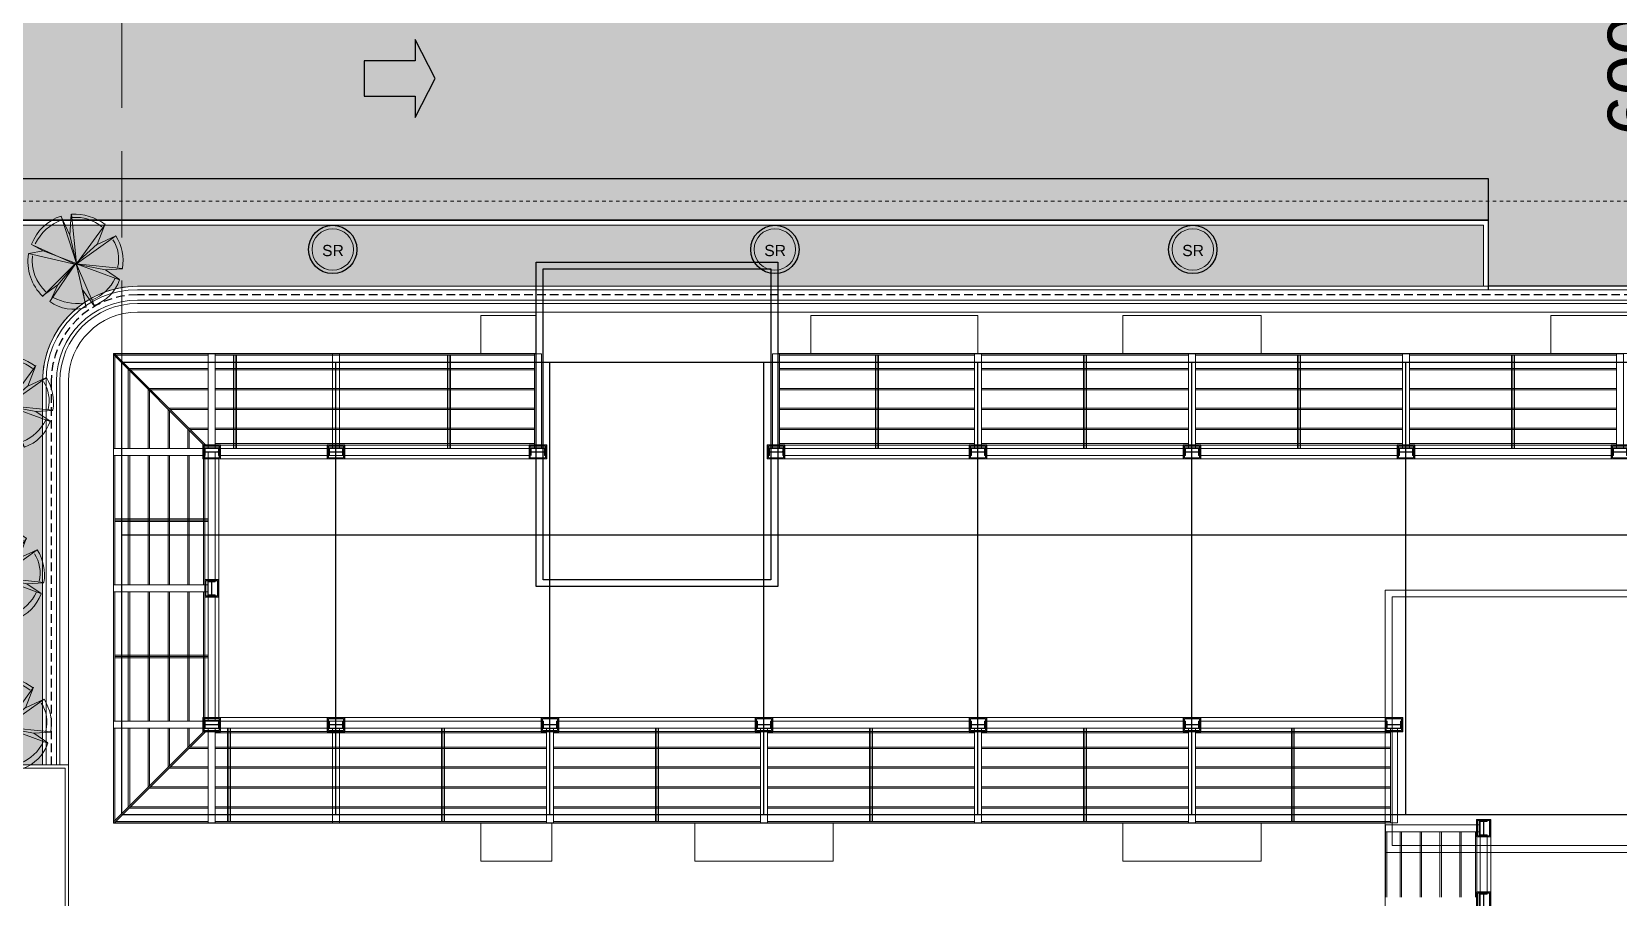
# Model space of a CAD drawing. Header units: inches. Extents: x 139 to 559, y -1 to 295.
# Drawn here: x 290.37 to 336.34, y 174.17 to 199.24 of the extents above; entities that cross this region are included whole.
import ezdxf
from ezdxf.enums import TextEntityAlignment as Align

# ---------------------------------------------------------------- set-up
doc = ezdxf.new("R2010")
doc.units = ezdxf.units.IN
doc.header["$MEASUREMENT"] = 0
for name, pattern in [('$0$HIDDEN', [0.375, 0.25, -0.125]), ('DASHDOT2', [0.5, 0.25, -0.125, 0, -0.125]), ('HelipadXX$0$Core-03$0$HIDDEN', [0.375, 0.25, -0.125])]:
    doc.linetypes.add(name, pattern=pattern)
doc.layers.get('defpoints').update_dxf_attribs({"color": 1})
doc.layers.add('A-ROAD', color=4, linetype='Continuous')
doc.layers.add('LANTAI', color=57, linetype='Continuous')
for name, color, linetype, lineweight in [('ars', 11, 'Continuous', 0), ('ARSIR', 31, 'Continuous', 5), ('ARSIR BETON', 8, 'Continuous', 5), ('ARSIR KOLOM', 8, 'Continuous', 13), ('ATAP', 3, 'Continuous', 20), ('besi siku', 70, 'Continuous', 9), ('DINDING2', 146, 'Continuous', 5), ('GSB', 1, 'Continuous', 15), ('lan', 7, 'Continuous', 15), ('POHON', 98, 'Continuous', 5), ('RUMPUT', 93, 'Continuous', 0), ('SANITAIR', 15, 'Continuous', 9), ('u', 6, 'Continuous', 20), ('WF', 6, 'Continuous', 9)]:
    doc.layers.add(name, color=color, linetype=linetype, lineweight=lineweight)
doc.layers.add('as', color=1, linetype='Continuous', plot=False)
doc.styles.get("Standard").update_dxf_attribs({"font": 'arial.ttf'})
doc.dimstyles.new('sk-100 (SITE)', dxfattribs={"dimtxt": 1.5, "dimasz": 0.2, "dimexe": 0.2, "dimexo": 0, "dimgap": 0.1, "dimtad": 1, "dimdec": 0, "dimlfac": 100, "dimzin": 0, "dimdsep": 46, "dimtxsty": 'Standard', "dimblk": 'OBLIQUE', "dimcen": 0.09, "dimadec": 0, "dimazin": 0, "dimtfac": 1, "dimtdec": 0, "dimtofl": 0, "dimtmove": 0, "dimatfit": 3, "dimldrblk": 'OBLIQUE', "dimfxl": 1, "dimtolj": 1, "dimtzin": 0, "dimarcsym": 0})
pattern_1 = [(45, (37.0798, 226.14725), (6e-17, 0.5747364), [1.2192, -0.4064]), (135, (37.36716, 226.4346), (6e-17, 0.5747364), [1.2192, -0.4064])]
pattern_2 = [(86.66969, (37.0798, 226.14725), (-0.5066041, 0.569206), [0.142875, -0.934755]), (41.66969, (37.0798, 226.14725), (-0.5066045, 0.5692064), [0.142875, -0.619125]), (131.66969, (37.0798, 226.14725), (-0.5692064, -0.5066045), [0.142875, -0.619125])]

# ---------------------------------------------------------------- blocks, each defined once
blk = doc.blocks.new('_Oblique')
at = {"color": 0, "linetype": 'ByBlock', "lineweight": -2}
blk.add_line((-0.5, -0.5), (0.5, 0.5), dxfattribs=at)
blk = doc.blocks.new('*D188')
at = {"layer": 'defpoints', "color": 0}
for p in [(338.823, 200.987), (337.657, 194.987), (338.823, 194.987)]:
    blk.add_point(p, dxfattribs=at)
at = {"layer": 'u', "color": 0, "lineweight": -2}
for p, q in [((338.823, 200.987), (337.457, 200.987)), ((337.657, 200.987), (337.657, 194.987)), ((338.823, 194.987), (337.457, 194.987))]:
    blk.add_line(p, q, dxfattribs=at)
at = {"layer": 'u', "color": 0, "lineweight": -2, "xscale": 0.2, "yscale": 0.2, "zscale": 0.2}
for p, rotation in [((337.657, 200.987), 89.99999999988276), ((337.657, 194.987), 269.9999999998827)]:
    blk.add_blockref('_Oblique', p, dxfattribs=dict(at, rotation=rotation))
at = {"layer": 'u', "color": 0, "insert": (336.791, 197.987), "char_height": 1.5, "attachment_point": 5, "rotation": 90}
blk.add_mtext('\\A1;600', dxfattribs=at)
blk = doc.blocks.new('NOT. SR')
for radius in [0.7, 0.6]:
    blk.add_circle((0, 0), radius)
blk.add_text('SR', height=0.3251).set_placement((0.008, -0.193), align=Align.CENTER)
blk = doc.blocks.new('D00088C')
for p, q in [((-0.234, 0.421), (-0.115, 0.261)), ((-0.23, 0.421), (-0.001, -0.009)), ((-0.001, -0.009), (-0.144, 0.451)), ((-0.115, 0.261), (-0.14, 0.451)), ((0.231, 0.397), (0.006, 0.003)), ((0.006, 0.003), (0.303, 0.355)), ((0.227, 0.397), (0.147, 0.24)), ((0.147, 0.24), (0.303, 0.357)), ((-0.115, 0.261), (-0.001, -0.005)), ((0.002, 0.007), (-0.5, 0.042)), ((-0.496, -0.057), (0.002, 0.007)), ((-0.362, -0.03), (-0.495, 0.042)), ((0.478, 0.026), (0.002, -0.001)), ((0.308, -0.028), (0.002, 0.003)), ((0.478, 0.025), (0.309, -0.029)), ((-0.496, -0.054), (-0.362, -0.03)), ((-0.363, -0.028), (0.003, -0.005)), ((0.003, -0.005), (-0.288, -0.425)), ((-0.192, -0.474), (0.003, -0.005)), ((-0.145, -0.264), (0.003, -0.005)), ((0.15, -0.255), (-0.001, -0.005)), ((0.31, -0.394), (0.006, -0.001)), ((0.006, -0.001), (0.169, -0.473)), ((0.309, -0.029), (0.474, -0.089)), ((-0.146, -0.263), (-0.289, -0.421)), ((-0.196, -0.474), (-0.146, -0.263))]:
    blk.add_line(p, q)
at = {"flags": 128}
blk.add_lwpolyline([(0.145, 0.244), (0.002, -0.001), (0.473, -0.093, -0.179693), (0.31, -0.394), (0.152, -0.255), (0.169, -0.481)], format="xyb", dxfattribs=at)
for centre, radius, start, end in [((0.005, -0.03), 0.509, 117.4863, 171.4484), ((-0.022, -0.027), 0.437, 115.9305, 169.2592), ((-0.009, 0.063), 0.411, 54.3842, 109.1674), ((-0.018, -0.134), 0.544, 67.363, 101.0798), ((0.052, 0.011), 0.427, 2.1127, 53.8887), ((-0.018, -0.045), 0.454, 8.9188, 50.8384), ((-0.014, -0.028), 0.483, 183.5353, 235.3544), ((0.01, -0.005), 0.475, 188.1449, 233.911), ((0.064, -0.072), 0.358, 309.7909, 357.1215), ((-0.013, 0.019), 0.525, 250.058, 290.2953), ((-0.019, -0.038), 0.436, 249.3685, 292.0705)]:
    blk.add_arc(centre, radius, start, end)
blk = doc.blocks.new('WF')
at = {"layer": 'ars'}
for p, q in [((-0.254, 0.204), (-0.254, -0.204)), ((0.254, 0.204), (-0.254, 0.204)), ((-0.25, 0.2), (-0.25, -0.2)), ((0.25, 0.2), (-0.25, 0.2)), ((-0.247, 0.1715), (-0.247, -0.1715)), ((0.2215, 0.197), (-0.2215, 0.197)), ((-0.22, -0.17), (-0.22, 0.17)), ((0.22, 0.17), (-0.22, 0.17)), ((0.22, -0.17), (0.22, 0.17)), ((0.247, 0.1715), (0.247, -0.1715)), ((0.25, 0.2), (0.25, -0.2)), ((0.254, 0.204), (0.254, -0.204)), ((0.254, -0.204), (-0.254, -0.204)), ((0.25, -0.2), (-0.25, -0.2)), ((0.2215, -0.197), (-0.2215, -0.197)), ((0.22, -0.17), (-0.22, -0.17))]:
    blk.add_line(p, q, dxfattribs=at)
for points in [[(-0.22, 0.1985), (-0.22, 0.2), (-0.25, 0.2), (-0.25, 0.17), (-0.2485, 0.17, 0.4142136), (-0.247, 0.1715), (-0.247, 0.194, -0.4142136), (-0.244, 0.197), (-0.2215, 0.197, 0.4142136)], [(0.22, 0.1985), (0.22, 0.2), (0.25, 0.2), (0.25, 0.17), (0.2485, 0.17, -0.4142136), (0.247, 0.1715), (0.247, 0.194, 0.4142136), (0.244, 0.197), (0.2215, 0.197, -0.4142136)], [(-0.22, -0.1985), (-0.22, -0.2), (-0.25, -0.2), (-0.25, -0.17), (-0.2485, -0.17, -0.4142136), (-0.247, -0.1715), (-0.247, -0.194, 0.4142136), (-0.244, -0.197), (-0.2215, -0.197, -0.4142136)], [(0.22, -0.1985), (0.22, -0.2), (0.25, -0.2), (0.25, -0.17), (0.2485, -0.17, 0.4142136), (0.247, -0.1715), (0.247, -0.194, -0.4142136), (0.244, -0.197), (0.2215, -0.197, 0.4142136)]]:
    blk.add_lwpolyline(points, format="xyb", close=True, dxfattribs=at)
at = {"layer": 'WF'}
blk.add_lwpolyline([(0.192, 0.096, -0.4142136), (0.196, 0.1), (0.2, 0.1), (0.2, -0.1), (0.196, -0.1, -0.4142136), (0.192, -0.096), (0.192, -0.0195, 0.4142136), (0.179, -0.0065), (-0.179, -0.0065, 0.4142136), (-0.192, -0.0195), (-0.192, -0.096, -0.4142136), (-0.196, -0.1), (-0.2, -0.1), (-0.2, 0.1), (-0.196, 0.1, -0.4142136), (-0.192, 0.096), (-0.192, 0.0195, 0.4142136), (-0.179, 0.0065), (0.179, 0.0065, 0.4142136), (0.192, 0.0195)], format="xyb", close=True, dxfattribs=at)
blk = doc.blocks.new('ATAP-B')
for points in [[(-20.644, 34.144), (-27.644, 34.144), (-27.644, 43.544), (-20.644, 43.544)], [(-20.844, 34.344), (-27.444, 34.344), (-27.444, 43.344), (-20.844, 43.344)]]:
    blk.add_lwpolyline(points, close=True)
at = {"layer": 'ars'}
for p, q in [((-27.644, 40.894), (-39.894, 40.894)), ((-39.894, 40.894), (-39.894, 27.294)), ((28.156, 40.894), (-20.644, 40.894)), ((-36.84, 30.348), (-36.84, 37.84)), ((-36.84, 37.84), (-27.848, 37.84)), ((-15.048, 37.84), (-20.44, 37.84)), ((-14.64, 37.84), (-8.848, 37.84)), ((-8.44, 37.84), (-2.648, 37.84)), ((-2.24, 37.84), (3.552, 37.84)), ((-36.84, 30.348), (-27.44, 30.348)), ((-27.04, 30.348), (-21.248, 30.348)), ((-20.84, 30.348), (-15.048, 30.348)), ((-14.64, 30.348), (-8.848, 30.348)), ((-3.044, 30.348), (-8.44, 30.348)), ((-39.894, 27.294), (-3.044, 27.294)), ((0.01, 26.89), (0.01, 25.298)), ((-3.044, 26.444), (-3.044, -1.156))]:
    blk.add_line(p, q, dxfattribs=at)
at = {"layer": 'as'}
for p, q in [((-39.644, 40.644), (47.206, 40.644)), ((-39.644, 27.544), (-39.644, 40.644)), ((-33.444, 27.544), (-33.444, 40.644)), ((-27.244, 27.544), (-27.244, 40.644)), ((-21.044, 27.544), (-21.044, 40.644)), ((-14.844, 27.544), (-14.844, 40.644)), ((-8.644, 27.544), (-8.644, 40.644)), ((-2.444, 27.544), (-2.444, 40.644)), ((-39.644, 35.644), (47.206, 35.644)), ((-39.644, 35.644), (47.206, 35.644)), ((-39.644, 27.544), (47.206, 27.544))]:
    blk.add_line(p, q, dxfattribs=at)
at = {"layer": 'ATAP'}
for p, q in [((-29.244, 40.894), (-29.244, 41.994)), ((-29.244, 41.994), (-27.644, 41.994)), ((-14.844, 41.994), (-19.684, 41.994)), ((-19.684, 40.894), (-19.684, 41.994)), ((-14.844, 40.894), (-14.844, 41.994))]:
    blk.add_line(p, q, dxfattribs=at)
for points in [[(-10.644, 40.894), (-10.644, 41.994), (-6.644, 41.994), (-6.644, 40.894)], [(1.756, 40.894), (1.756, 41.994), (5.756, 41.994), (5.756, 40.894)], [(-29.244, 27.294), (-29.244, 26.194), (-27.194, 26.194), (-27.194, 27.294)], [(-23.044, 27.294), (-23.044, 26.194), (-19.044, 26.194), (-19.044, 27.294)], [(-10.644, 27.294), (-10.644, 26.194), (-6.644, 26.194), (-6.644, 27.294)]]:
    blk.add_lwpolyline(points, dxfattribs=at)
at = {"layer": 'besi siku'}
for p, q in [((-39.89, 38.144), (-39.89, 40.89)), ((-39.89, 40.89), (-37.144, 40.89)), ((-39.89, 40.862), (-37.244, 38.216)), ((-39.862, 40.89), (-37.216, 38.244)), ((-39.85, 38.144), (-39.85, 40.822)), ((-39.822, 40.85), (-37.144, 40.85)), ((-39.432, 40.461), (-37.144, 40.461)), ((-36.944, 40.89), (-27.694, 40.89)), ((-36.944, 40.85), (-27.694, 40.85)), ((-36.944, 40.461), (-27.694, 40.461)), ((-36.409, 40.85), (-36.409, 38.144)), ((-36.369, 40.85), (-36.369, 38.144)), ((-36.329, 40.85), (-36.329, 38.144)), ((-30.209, 40.85), (-30.209, 38.144)), ((-30.169, 40.85), (-30.169, 38.144)), ((-30.129, 40.85), (-30.129, 38.144)), ((-14.944, 40.89), (-20.594, 40.89)), ((-14.944, 40.85), (-20.594, 40.85)), ((-14.944, 40.461), (-20.594, 40.461)), ((-17.809, 40.85), (-17.809, 38.144)), ((-17.769, 40.85), (-17.769, 38.144)), ((-17.729, 40.85), (-17.729, 38.144)), ((-8.744, 40.89), (-14.744, 40.89)), ((-8.744, 40.85), (-14.744, 40.85)), ((-8.744, 40.461), (-14.744, 40.461)), ((-11.784, 40.85), (-11.784, 38.144)), ((-11.744, 40.85), (-11.744, 38.144)), ((-11.704, 40.85), (-11.704, 38.144)), ((-2.544, 40.89), (-8.544, 40.89)), ((-2.544, 40.85), (-8.544, 40.85)), ((-2.544, 40.461), (-8.544, 40.461)), ((-5.584, 40.85), (-5.584, 38.144)), ((-5.544, 40.85), (-5.544, 38.144)), ((-5.504, 40.85), (-5.504, 38.144)), ((3.656, 40.89), (-2.344, 40.89)), ((3.656, 40.85), (-2.344, 40.85)), ((3.656, 40.461), (-2.344, 40.461)), ((0.616, 40.85), (0.616, 38.144)), ((0.656, 40.85), (0.656, 38.144)), ((0.696, 40.85), (0.696, 38.144)), ((-39.461, 38.144), (-39.461, 40.432)), ((-39.421, 38.144), (-39.421, 40.392)), ((-39.392, 40.421), (-37.144, 40.421)), ((-36.944, 40.421), (-27.694, 40.421)), ((-14.944, 40.421), (-20.594, 40.421)), ((-8.744, 40.421), (-14.744, 40.421)), ((-2.544, 40.421), (-8.544, 40.421)), ((3.656, 40.421), (-2.344, 40.421)), ((-38.885, 38.144), (-38.885, 39.856)), ((-38.856, 39.885), (-37.144, 39.885)), ((-38.845, 38.144), (-38.845, 39.816)), ((-38.816, 39.845), (-37.144, 39.845)), ((-36.944, 39.885), (-27.694, 39.885)), ((-36.944, 39.845), (-27.694, 39.845)), ((-14.944, 39.885), (-20.594, 39.885)), ((-14.944, 39.845), (-20.594, 39.845)), ((-8.744, 39.885), (-14.744, 39.885)), ((-8.744, 39.845), (-14.744, 39.845)), ((-2.544, 39.885), (-8.544, 39.885)), ((-2.544, 39.845), (-8.544, 39.845)), ((3.656, 39.885), (-2.344, 39.885)), ((3.656, 39.845), (-2.344, 39.845)), ((-38.309, 38.144), (-38.309, 39.28)), ((-38.28, 39.309), (-37.144, 39.309)), ((-38.269, 38.144), (-38.269, 39.24)), ((-38.24, 39.269), (-37.144, 39.269)), ((-36.944, 39.309), (-27.694, 39.309)), ((-36.944, 39.269), (-27.694, 39.269)), ((-14.944, 39.309), (-20.594, 39.309)), ((-14.944, 39.269), (-20.594, 39.269)), ((-8.744, 39.309), (-14.744, 39.309)), ((-8.744, 39.269), (-14.744, 39.269)), ((-2.544, 39.309), (-8.544, 39.309)), ((-2.544, 39.269), (-8.544, 39.269)), ((3.656, 39.309), (-2.344, 39.309)), ((3.656, 39.269), (-2.344, 39.269)), ((-37.733, 38.144), (-37.733, 38.704)), ((-37.704, 38.733), (-37.144, 38.733)), ((-37.693, 38.144), (-37.693, 38.664)), ((-37.664, 38.693), (-37.144, 38.693)), ((-36.944, 38.733), (-27.694, 38.733)), ((-36.944, 38.693), (-27.694, 38.693)), ((-14.944, 38.733), (-20.594, 38.733)), ((-14.944, 38.693), (-20.594, 38.693)), ((-8.744, 38.733), (-14.744, 38.733)), ((-8.744, 38.693), (-14.744, 38.693)), ((-2.544, 38.733), (-8.544, 38.733)), ((-2.544, 38.693), (-8.544, 38.693)), ((3.656, 38.733), (-2.344, 38.733)), ((3.656, 38.693), (-2.344, 38.693)), ((-36.944, 38.284), (-27.694, 38.284)), ((-36.944, 38.244), (-27.694, 38.244)), ((-14.944, 38.284), (-20.594, 38.284)), ((-14.944, 38.244), (-20.594, 38.244)), ((-8.744, 38.284), (-14.744, 38.284)), ((-8.744, 38.244), (-14.744, 38.244)), ((-2.544, 38.284), (-8.544, 38.284)), ((-2.544, 38.244), (-8.544, 38.244)), ((3.656, 38.284), (-2.344, 38.284)), ((3.656, 38.244), (-2.344, 38.244)), ((-39.89, 37.944), (-39.89, 34.194)), ((-39.85, 37.944), (-39.85, 34.194)), ((-39.461, 37.944), (-39.461, 34.194)), ((-39.421, 37.944), (-39.421, 34.194)), ((-38.885, 37.944), (-38.885, 34.194)), ((-38.845, 37.944), (-38.845, 34.194)), ((-38.309, 37.944), (-38.309, 34.194)), ((-38.269, 37.944), (-38.269, 34.194)), ((-37.733, 37.944), (-37.733, 34.194)), ((-37.693, 37.944), (-37.693, 34.194)), ((-37.284, 37.944), (-37.284, 34.194)), ((-37.244, 37.944), (-37.244, 34.194)), ((-39.85, 36.109), (-37.144, 36.109)), ((-39.85, 36.069), (-37.144, 36.069)), ((-39.85, 36.029), (-37.144, 36.029)), ((-39.89, 30.244), (-39.89, 33.994)), ((-39.85, 30.244), (-39.85, 33.994)), ((-39.461, 30.244), (-39.461, 33.994)), ((-39.421, 30.244), (-39.421, 33.994)), ((-38.885, 30.244), (-38.885, 33.994)), ((-38.845, 30.244), (-38.845, 33.994)), ((-38.309, 30.244), (-38.309, 33.994)), ((-38.269, 30.244), (-38.269, 33.994)), ((-37.733, 30.244), (-37.733, 33.994)), ((-37.693, 30.244), (-37.693, 33.994)), ((-37.284, 30.044), (-37.284, 33.994)), ((-37.244, 30.044), (-37.244, 33.994)), ((-39.85, 32.159), (-37.144, 32.159)), ((-39.85, 32.119), (-37.144, 32.119)), ((-39.85, 32.079), (-37.144, 32.079)), ((-39.89, 30.044), (-39.89, 27.298)), ((-39.89, 27.326), (-37.244, 29.972)), ((-39.862, 27.298), (-37.216, 29.944)), ((-39.85, 30.044), (-39.85, 27.366)), ((-39.461, 30.044), (-39.461, 27.756)), ((-39.421, 30.044), (-39.421, 27.796)), ((-38.885, 30.044), (-38.885, 28.332)), ((-38.845, 30.044), (-38.845, 28.372)), ((-38.309, 30.044), (-38.309, 28.908)), ((-38.269, 30.044), (-38.269, 28.948)), ((-37.733, 30.044), (-37.733, 29.484)), ((-37.693, 30.044), (-37.693, 29.524)), ((-36.944, 29.944), (-27.344, 29.944)), ((-36.944, 29.904), (-27.344, 29.904)), ((-36.584, 27.338), (-36.584, 30.044)), ((-36.544, 27.338), (-36.544, 30.044)), ((-36.504, 27.338), (-36.504, 30.044)), ((-30.384, 27.338), (-30.384, 30.044)), ((-30.344, 27.338), (-30.344, 30.044)), ((-30.304, 27.338), (-30.304, 30.044)), ((-21.144, 29.944), (-27.144, 29.944)), ((-21.144, 29.904), (-27.144, 29.904)), ((-24.184, 27.338), (-24.184, 30.044)), ((-24.144, 27.338), (-24.144, 30.044)), ((-24.104, 27.338), (-24.104, 30.044)), ((-14.944, 29.944), (-20.944, 29.944)), ((-14.944, 29.904), (-20.944, 29.904)), ((-17.984, 27.338), (-17.984, 30.044)), ((-17.944, 27.338), (-17.944, 30.044)), ((-17.904, 27.338), (-17.904, 30.044)), ((-8.744, 29.944), (-14.744, 29.944)), ((-8.744, 29.904), (-14.744, 29.904)), ((-11.784, 27.338), (-11.784, 30.044)), ((-11.744, 27.338), (-11.744, 30.044)), ((-11.704, 27.338), (-11.704, 30.044)), ((-8.544, 29.944), (-2.894, 29.944)), ((-8.544, 29.904), (-2.894, 29.904)), ((-5.759, 27.338), (-5.759, 30.044)), ((-5.719, 27.338), (-5.719, 30.044)), ((-5.679, 27.338), (-5.679, 30.044)), ((-37.704, 29.455), (-37.144, 29.455)), ((-37.664, 29.495), (-37.144, 29.495)), ((-36.944, 29.495), (-27.344, 29.495)), ((-36.944, 29.455), (-27.344, 29.455)), ((-21.144, 29.495), (-27.144, 29.495)), ((-21.144, 29.455), (-27.144, 29.455)), ((-14.944, 29.495), (-20.944, 29.495)), ((-14.944, 29.455), (-20.944, 29.455)), ((-8.744, 29.495), (-14.744, 29.495)), ((-8.744, 29.455), (-14.744, 29.455)), ((-8.544, 29.495), (-2.894, 29.495)), ((-8.544, 29.455), (-2.894, 29.455)), ((-38.28, 28.879), (-37.144, 28.879)), ((-38.24, 28.919), (-37.144, 28.919)), ((-36.944, 28.919), (-27.344, 28.919)), ((-36.944, 28.879), (-27.344, 28.879)), ((-21.144, 28.919), (-27.144, 28.919)), ((-21.144, 28.879), (-27.144, 28.879)), ((-14.944, 28.919), (-20.944, 28.919)), ((-14.944, 28.879), (-20.944, 28.879)), ((-8.744, 28.919), (-14.744, 28.919)), ((-8.744, 28.879), (-14.744, 28.879)), ((-8.544, 28.919), (-2.894, 28.919)), ((-8.544, 28.879), (-2.894, 28.879)), ((-38.856, 28.303), (-37.144, 28.303)), ((-38.816, 28.343), (-37.144, 28.343)), ((-36.944, 28.343), (-27.344, 28.343)), ((-36.944, 28.303), (-27.344, 28.303)), ((-21.144, 28.343), (-27.144, 28.343)), ((-21.144, 28.303), (-27.144, 28.303)), ((-14.944, 28.343), (-20.944, 28.343)), ((-14.944, 28.303), (-20.944, 28.303)), ((-8.744, 28.343), (-14.744, 28.343)), ((-8.744, 28.303), (-14.744, 28.303)), ((-8.544, 28.343), (-2.894, 28.343)), ((-8.544, 28.303), (-2.894, 28.303)), ((-39.432, 27.727), (-37.144, 27.727)), ((-39.392, 27.767), (-37.144, 27.767)), ((-36.944, 27.767), (-27.344, 27.767)), ((-36.944, 27.727), (-27.344, 27.727)), ((-21.144, 27.767), (-27.144, 27.767)), ((-21.144, 27.727), (-27.144, 27.727)), ((-14.944, 27.767), (-20.944, 27.767)), ((-14.944, 27.727), (-20.944, 27.727)), ((-8.744, 27.767), (-14.744, 27.767)), ((-8.744, 27.727), (-14.744, 27.727)), ((-8.544, 27.767), (-2.894, 27.767)), ((-8.544, 27.727), (-2.894, 27.727)), ((-39.89, 27.298), (-37.144, 27.298)), ((-39.822, 27.338), (-37.144, 27.338)), ((-36.944, 27.338), (-27.344, 27.338)), ((-36.944, 27.298), (-27.344, 27.298)), ((-21.144, 27.338), (-27.144, 27.338)), ((-21.144, 27.298), (-27.144, 27.298)), ((-14.944, 27.338), (-20.944, 27.338)), ((-14.944, 27.298), (-20.944, 27.298)), ((-8.744, 27.338), (-14.744, 27.338)), ((-8.744, 27.298), (-14.744, 27.298)), ((-8.544, 27.338), (-2.894, 27.338)), ((-8.544, 27.298), (-2.894, 27.298)), ((-3.04, 27.044), (-3.04, 25.144)), ((-3, 27.044), (-3, 25.144)), ((-2.611, 27.044), (-2.611, 25.144)), ((-2.571, 27.044), (-2.571, 25.144)), ((-2.035, 27.044), (-2.035, 25.144)), ((-1.995, 27.044), (-1.995, 25.144)), ((-1.459, 27.044), (-1.459, 25.144)), ((-1.419, 27.044), (-1.419, 25.144)), ((-0.883, 27.044), (-0.883, 25.144)), ((-0.843, 27.044), (-0.843, 25.144)), ((-0.434, 27.044), (-0.434, 25.144)), ((-0.394, 27.044), (-0.394, 25.144))]:
    blk.add_line(p, q, dxfattribs=at)
at = {"layer": 'lan'}
for p, q in [((-27.644, 34.144), (-27.644, 42.094)), ((-20.644, 34.144), (-20.644, 42.094)), ((-20.644, 34.144), (-27.644, 34.144))]:
    blk.add_line(p, q, dxfattribs=at)
for points in [[(10.556, 26.444), (-3.044, 26.444), (-3.044, 34.044), (10.556, 34.044)], [(10.356, 26.644), (-2.844, 26.644), (-2.844, 33.844), (10.356, 33.844)]]:
    blk.add_lwpolyline(points, close=True, dxfattribs=at)
at = {"layer": 'WF'}
for p, q in [((-37.144, 34.294), (-37.144, 38.038)), ((-36.944, 34.294), (-36.944, 38.038)), ((-36.844, 38.144), (-27.814, 38.144)), ((-36.844, 37.944), (-27.814, 37.944)), ((-20.494, 38.144), (-15.044, 38.144)), ((-20.494, 37.944), (-15.044, 37.944)), ((-8.844, 38.144), (-14.644, 38.144)), ((-8.844, 37.944), (-14.644, 37.944)), ((-2.644, 38.144), (-8.444, 38.144)), ((-2.644, 37.944), (-8.444, 37.944)), ((3.556, 38.144), (-2.244, 38.144)), ((3.556, 37.944), (-2.244, 37.944)), ((-37.144, 30.26), (-37.144, 33.894)), ((-36.944, 30.26), (-36.944, 33.894)), ((-36.844, 30.244), (-27.444, 30.244)), ((-36.844, 30.044), (-27.444, 30.044)), ((-21.244, 30.244), (-27.044, 30.244)), ((-21.244, 30.044), (-27.044, 30.044)), ((-15.044, 30.244), (-20.844, 30.244)), ((-15.044, 30.044), (-20.844, 30.044)), ((-8.844, 30.244), (-14.644, 30.244)), ((-8.844, 30.044), (-14.644, 30.044)), ((-8.444, 30.244), (-2.994, 30.244)), ((-8.444, 30.044), (-2.994, 30.044)), ((-0.294, 25.244), (-0.294, 26.944)), ((-0.094, 25.244), (-0.094, 26.944))]:
    blk.add_line(p, q, dxfattribs=at)
for points in [[(-36.944, 38.16), (-36.944, 40.89), (-37.144, 40.89), (-37.144, 38.16)], [(-33.344, 38.16), (-33.344, 40.89), (-33.544, 40.89), (-33.544, 38.16)], [(-27.494, 38.16), (-27.494, 40.89), (-27.694, 40.89), (-27.694, 38.16)], [(-20.594, 38.16), (-20.594, 40.89), (-20.794, 40.89), (-20.794, 38.16)], [(-14.744, 38.16), (-14.744, 40.89), (-14.944, 40.89), (-14.944, 38.16)], [(-8.544, 38.16), (-8.544, 40.89), (-8.744, 40.89), (-8.744, 38.16)], [(-2.344, 38.16), (-2.344, 40.89), (-2.544, 40.89), (-2.544, 38.16)], [(3.856, 38.16), (3.856, 40.89), (3.656, 40.89), (3.656, 38.16)], [(-37.244, 38.144), (-39.89, 38.144), (-39.89, 37.944), (-37.244, 37.944)], [(-37.16, 33.994), (-39.89, 33.994), (-39.89, 34.194), (-37.16, 34.194)], [(-37.244, 30.044), (-39.89, 30.044), (-39.89, 30.244), (-37.244, 30.244)], [(-36.944, 30.028), (-36.944, 27.298), (-37.144, 27.298), (-37.144, 30.028)], [(-33.344, 30.028), (-33.344, 27.298), (-33.544, 27.298), (-33.544, 30.028)], [(-27.144, 30.028), (-27.144, 27.298), (-27.344, 27.298), (-27.344, 30.028)], [(-20.944, 30.028), (-20.944, 27.298), (-21.144, 27.298), (-21.144, 30.028)], [(-14.744, 30.028), (-14.744, 27.298), (-14.944, 27.298), (-14.944, 30.028)], [(-8.544, 30.028), (-8.544, 27.298), (-8.744, 27.298), (-8.744, 30.028)], [(-2.694, 30.028), (-2.694, 27.298), (-2.894, 27.298), (-2.894, 30.028)], [(-0.31, 27.244), (-3.04, 27.244), (-3.04, 27.044), (-0.31, 27.044)]]:
    blk.add_lwpolyline(points, dxfattribs=at)
for points in [[(-37.244, 38.144), (-37.244, 38.16), (-36.844, 38.16), (-36.844, 38.144)], [(-33.644, 38.144), (-33.644, 38.16), (-33.244, 38.16), (-33.244, 38.144)], [(-27.794, 38.144), (-27.794, 38.16), (-27.394, 38.16), (-27.394, 38.144)], [(-20.894, 38.144), (-20.894, 38.16), (-20.494, 38.16), (-20.494, 38.144)], [(-15.044, 38.144), (-15.044, 38.16), (-14.644, 38.16), (-14.644, 38.144)], [(-8.844, 38.144), (-8.844, 38.16), (-8.444, 38.16), (-8.444, 38.144)], [(-2.644, 38.144), (-2.644, 38.16), (-2.244, 38.16), (-2.244, 38.144)], [(3.556, 38.144), (3.556, 38.16), (3.956, 38.16), (3.956, 38.144)], [(-37.144, 33.894), (-37.16, 33.894), (-37.16, 34.294), (-37.144, 34.294)], [(-36.844, 30.26), (-36.844, 30.244), (-37.244, 30.244), (-37.244, 30.26)], [(-36.844, 30.044), (-36.844, 30.028), (-37.244, 30.028), (-37.244, 30.044)], [(-33.244, 30.044), (-33.244, 30.028), (-33.644, 30.028), (-33.644, 30.044)], [(-27.044, 30.044), (-27.044, 30.028), (-27.444, 30.028), (-27.444, 30.044)], [(-20.844, 30.044), (-20.844, 30.028), (-21.244, 30.028), (-21.244, 30.044)], [(-14.644, 30.044), (-14.644, 30.028), (-15.044, 30.028), (-15.044, 30.044)], [(-8.444, 30.044), (-8.444, 30.028), (-8.844, 30.028), (-8.844, 30.044)], [(-2.594, 30.044), (-2.594, 30.028), (-2.994, 30.028), (-2.994, 30.044)], [(-0.294, 26.944), (-0.31, 26.944), (-0.31, 27.344), (-0.294, 27.344)], [(-0.294, 24.844), (-0.31, 24.844), (-0.31, 25.244), (-0.294, 25.244)]]:
    blk.add_lwpolyline(points, close=True, dxfattribs=at)
for p, rotation in [((-37.044, 38.044), 180), ((-37.044, 34.094), 90), ((-37.044, 30.144), 180), ((-33.444, 30.144), 180), ((-27.244, 30.144), 180), ((-21.044, 30.144), 180), ((-14.844, 30.144), 180), ((-8.644, 30.144), 180), ((-2.794, 30.144), 180)]:
    blk.add_blockref('WF', p, dxfattribs=dict(at, rotation=rotation))
at = {"layer": 'WF', "xscale": -1}
for p, rotation in [((-33.444, 38.044), 180), ((-27.594, 38.044), 180), ((-20.694, 38.044), 180), ((-14.844, 38.044), 180), ((-8.644, 38.044), 180), ((-2.444, 38.044), 180), ((3.756, 38.044), 180), ((-0.194, 27.144), 90), ((-0.194, 25.044), 90)]:
    blk.add_blockref('WF', p, dxfattribs=dict(at, rotation=rotation))

msp = doc.modelspace()

# ---------------------------------------------------------------- hatches: boundary and pattern name
at = {"layer": 'ARSIR'}
h = msp.add_hatch(dxfattribs=at)
h.set_pattern_fill('AR-HBONE', color=256, scale=0.1, style=0)
h.set_pattern_definition([(48.3303, (286.4504, 190.3616), (-0.0328619, 0.5647301), [1.2, -0.4]), (138.3303, (286.71633, 190.6604), (-0.0328619, 0.5647301), [1.2, -0.4])])
edge = h.paths.add_edge_path()
edge.add_line((389.5053, 197.3816), (390.3055, 198.2758))
edge.add_arc((380.07, 186.8365), 15.35, 48.17902, 90)
edge.add_line((380.07, 202.1865), (288.3873, 202.1865))
edge.add_arc((288.3873, 203.9865), 1.8, 180, 270, ccw=False)
edge.add_line((286.5873, 203.9865), (286.5873, 204.9768))
edge.add_line((286.5873, 204.9768), (285.3873, 204.9768))
edge.add_line((285.3873, 204.9768), (285.3873, 203.9865))
edge.add_arc((288.3873, 203.9865), 3, 180, 270)
edge.add_line((288.3873, 200.9865), (380.07, 200.9865))
edge.add_arc((380.07, 186.8365), 14.15, 48.17902, 90, ccw=False)
h = msp.add_hatch(dxfattribs=at)
h.set_pattern_fill('AR-HBONE', color=256, scale=0.004, style=0)
h.set_pattern_definition(pattern_1)
h.paths.add_polyline_path([(277.2032, 190.67), (279.5032, 190.67), (279.5032, 186.97), (277.2032, 186.97)])
h.paths.add_polyline_path([(277.2032, 184.47), (279.5032, 184.47), (279.5032, 180.77), (277.2032, 180.77)])
edge = h.paths.add_edge_path()
edge.add_line((274.4123, 178.0115), (282.3623, 178.0115))
edge.add_line((282.3623, 178.0115), (282.3623, 182.8115))
edge.add_line((282.3623, 182.8115), (283.5623, 182.8115))
edge.add_line((283.5623, 182.8115), (283.5623, 190.7865))
edge.add_arc((286.5623, 190.7865), 3, 90, 180, ccw=False)
edge.add_line((286.5623, 193.7865), (332.5823, 193.7865))
edge.add_line((332.5823, 193.7865), (332.5823, 194.9865))
edge.add_line((332.5823, 194.9865), (279.5032, 194.9865))
edge.add_line((279.5032, 194.9865), (279.5032, 192.5865))
edge.add_line((279.5032, 192.5865), (277.2032, 192.5865))
edge.add_line((277.2032, 192.5865), (277.2032, 194.9865))
edge.add_line((277.2032, 194.9865), (272.3302, 194.9865))
edge.add_arc((265.7568, 189.203), 8.7555, 41.343, 90)
edge.add_line((265.7568, 197.9585), (262.4822, 197.9585))
edge.add_line((262.4822, 197.9585), (262.4822, 196.6571))
edge.add_line((262.4822, 196.6571), (265.7537, 196.6585))
edge.add_arc((265.7568, 189.203), 7.4555, 0.24526, 90.02394, ccw=False)
edge.add_line((273.2123, 189.2349), (273.2123, 182.8115))
edge.add_line((273.2123, 182.8115), (274.4123, 182.8115))
edge.add_line((274.4123, 182.8115), (274.4123, 178.0115))
at = {"layer": 'ARSIR BETON'}
h = msp.add_hatch(dxfattribs=at)
h.set_pattern_fill('AR-HBONE', color=256, scale=0.004, style=0)
h.set_pattern_definition(pattern_1)
edge = h.paths.add_edge_path()
edge.add_arc((191.2828, 190.0679), 14, 90, 180)
edge.add_line((177.2828, 190.0679), (177.2828, 133.2715))
edge.add_arc((191.2827, 133.2715), 14, 179.99992, 263.11919)
edge.add_line((189.6055, 119.3724), (189.6055, 112.3227))
edge.add_line((189.6055, 112.3227), (189.7055, 112.3227))
edge.add_line((189.7055, 112.3227), (189.7055, 112.2227))
edge.add_line((189.7055, 112.2227), (201.7055, 112.2227))
edge.add_line((201.7055, 112.2227), (201.7055, 119.2715))
edge.add_line((201.7055, 119.2715), (380.22, 119.2715))
edge.add_arc((380.22, 133.2715), 14, 270, 360)
edge.add_line((394.22, 133.2715), (394.22, 186.8365))
edge.add_arc((380.07, 186.8365), 14.15, 0.00002, 89.99998)
edge.add_line((380.07, 200.9865), (288.3873, 200.9865))
edge.add_arc((288.3873, 203.9865), 3, 180, 270, ccw=False)
edge.add_line((285.3873, 203.9865), (285.3986, 204.9823))
edge.add_line((285.3986, 204.9823), (271.3873, 205.1475))
edge.add_line((271.3873, 205.1475), (271.3873, 204.9086))
edge.add_arc((270.5466, 204.9086), 0.8408, 270, 359.99999, ccw=False)
edge.add_line((270.5466, 204.0679), (191.2828, 204.0679))
edge = h.paths.add_edge_path()
edge.add_line((191.2672, 197.9562), (265.7566, 197.9585))
edge.add_arc((265.7568, 189.203), 8.7555, 41.343, 90.00169, ccw=False)
edge.add_line((272.3302, 194.9865), (332.5823, 194.9865))
edge.add_line((332.5823, 194.9865), (332.5823, 191.8715))
edge.add_line((332.5823, 191.8715), (340.1822, 191.8715))
edge.add_line((340.1822, 191.8715), (340.1822, 194.9865))
edge.add_line((340.1822, 194.9865), (380.07, 194.9865))
edge.add_arc((380.07, 186.8365), 8.15, 0, 90, ccw=False)
edge.add_line((388.22, 186.8365), (388.22, 163.1715))
edge.add_line((388.22, 163.1715), (388.22, 157.7117))
edge.add_line((388.22, 157.7117), (388.22, 133.2715))
edge.add_arc((380.22, 133.2715), 8, -90, 0, ccw=False)
edge.add_line((380.22, 125.2715), (191.2828, 125.2715))
edge.add_arc((191.185, 133.1732), 7.9023, 180.12317, 270.70845, ccw=False)
edge.add_line((183.2828, 133.1562), (183.2675, 189.9541))
edge.add_arc((191.2675, 189.9563), 8, 90.00169, 180.01541, ccw=False)
at = {"layer": 'ARSIR KOLOM'}
msp.add_hatch(color=256, dxfattribs=at).paths.add_polyline_path([(302.065, 197.8899), (301.4826, 199.0175), (301.4826, 198.3991), (300.0046, 198.3991), (300.0046, 197.3807), (301.4826, 197.3807), (301.4826, 196.7623)])
at = {"layer": 'RUMPUT'}
h = msp.add_hatch(dxfattribs=at)
h.set_pattern_fill('GRASS', color=256, scale=0.03, angle=356.66969, style=0)
h.set_pattern_definition(pattern_2)
edge = h.paths.add_edge_path()
edge.add_line((394.22, 171.6524), (402.698, 171.6524))
edge.add_line((402.698, 171.6524), (406.8633, 171.9326))
edge.add_line((406.8633, 171.9326), (407.1349, 173.6574))
edge.add_line((407.1349, 173.6574), (416.4205, 172.1948))
edge.add_line((416.4205, 172.1948), (417.0895, 176.4425))
edge.add_line((417.0895, 176.4425), (434.0908, 173.7645))
edge.add_line((434.0908, 173.7645), (442.2259, 174.3118))
edge.add_line((442.2259, 174.3118), (445.141, 192.7643))
edge.add_line((445.141, 192.7643), (418.5729, 196.9616))
edge.add_line((418.5729, 196.9616), (402.3997, 199.5091))
edge.add_line((402.3997, 199.5091), (401.9329, 196.5456))
edge.add_line((401.9329, 196.5456), (390.18, 198.3869))
edge.add_arc((380.07, 186.8365), 15.35, 48.80437, 90)
edge.add_line((380.07, 202.1865), (288.3873, 202.1865))
edge.add_arc((288.3873, 203.9865), 1.8, 180, 270, ccw=False)
edge.add_line((286.5873, 203.9865), (286.5873, 204.7646))
edge.add_line((286.5873, 204.7646), (489.7232, 202.4653))
edge.add_line((489.7232, 202.4653), (489.009, 190.7748))
edge.add_line((489.009, 190.7748), (447.5074, 192.7549))
edge.add_line((447.5074, 192.7549), (448.3956, 174.0667))
edge.add_line((448.3956, 174.0667), (421.3302, 172.0652))
edge.add_line((421.3302, 172.0652), (401.0645, 170.836))
edge.add_line((401.0645, 170.836), (400.9341, 157.9843))
edge.add_line((400.9341, 157.9843), (400.8036, 145.1327))
edge.add_line((400.8036, 145.1327), (400.9017, 135.2859))
edge.add_line((400.9017, 135.2859), (401.5003, 132.6794))
edge.add_line((401.5003, 132.6794), (401.2595, 116.478))
edge.add_line((401.2595, 116.478), (378.6535, 115.7086))
edge.add_line((378.6535, 115.7086), (368.9216, 115.7377))
edge.add_line((368.9216, 115.7377), (346.0892, 112.9076))
edge.add_line((346.0892, 112.9076), (341.1309, 112.1001))
edge.add_line((341.1309, 112.1001), (333.7244, 111.8362))
edge.add_line((333.7244, 111.8362), (331.0738, 112.2718))
edge.add_line((331.0738, 112.2718), (324.3803, 115.2754))
edge.add_line((324.3803, 115.2754), (321.6092, 115.9684))
edge.add_line((321.6092, 115.9684), (289.1333, 113.6571))
edge.add_line((289.1333, 113.6571), (289.1333, 118.0715))
edge.add_line((289.1333, 118.0715), (380.22, 118.0715))
edge.add_arc((380.22, 133.2715), 15.2, 270, 360)
edge.add_line((395.42, 133.2715), (395.42, 171.6524))
h = msp.add_hatch(dxfattribs=at)
h.set_pattern_fill('GRASS', color=256, scale=0.03, angle=356.66969, style=0)
h.set_pattern_definition(pattern_2)
edge = h.paths.add_edge_path()
edge.add_line((283.7123, 178.0115), (290.6873, 178.0115))
edge.add_line((290.6873, 178.0115), (290.6873, 189.1215))
edge.add_arc((293.4373, 189.1215), 2.75, 90, 180, ccw=False)
edge.add_line((293.4373, 191.8715), (332.4323, 191.8715))
edge.add_line((332.4323, 191.8715), (332.4323, 193.6365))
edge.add_line((332.4323, 193.6365), (286.5623, 193.6365))
edge.add_arc((286.5623, 190.7865), 2.85, 90, 180)
edge.add_line((283.7123, 190.7865), (283.7123, 178.0115))

# ---------------------------------------------------------------- linework, layer by layer
msp.add_lwpolyline([(302.065, 197.8899), (301.4826, 199.0175), (301.4826, 198.3991), (300.0046, 198.3991), (300.0046, 197.3807), (301.4826, 197.3807), (301.4826, 196.7623)], close=True)
for centre in [(299.0927, 192.9365), (311.9026, 192.9365), (324.0115, 192.9365)]:
    msp.add_circle(centre, 0.7)
at = {"layer": 'A-ROAD'}
msp.add_lwpolyline([(332.5823, 191.7865), (332.5823, 193.7865), (286.5623, 193.7865, 0.4142136), (283.5623, 190.7865), (283.5623, 178.0115)], format="xyb", dxfattribs=at)
at = {"layer": 'ARSIR', "linetype": 'HelipadXX$0$Core-03$0$HIDDEN', "ltscale": 10}
msp.add_line((292.9873, 189.5365), (292.9873, 238.494), dxfattribs=at)
at = {"layer": 'as', "linetype": '$0$HIDDEN'}
for p, q in [((373.1373, 191.6215), (293.4373, 191.6215)), ((290.9373, 189.1215), (290.9373, 178.0115))]:
    msp.add_line(p, q, dxfattribs=at)
msp.add_arc((293.4373, 189.1215), 2.5, 90, 180, dxfattribs=at)
at = {"layer": 'ATAP'}
msp.add_lwpolyline([(265.4373, 178.0115), (291.4373, 178.0115), (291.4373, 173.2715), (294.3373, 173.2715), (294.3373, 150.0715), (291.4373, 150.0715), (291.4373, 145.3315), (265.6873, 145.3315), (265.6873, 149.6215), (262.8873, 149.6215), (262.8873, 173.7315), (265.4373, 173.7315), (265.4373, 178.0115)], dxfattribs=at)
msp.add_lwpolyline([(265.5373, 177.9115), (291.3373, 177.9115), (291.3373, 173.1715), (294.2373, 173.1715), (294.2373, 150.1715), (291.3373, 150.1715), (291.3373, 145.4315), (265.7873, 145.4315), (265.7873, 149.7215), (262.9873, 149.7215), (262.9873, 173.6315), (265.5373, 173.6315)], close=True, dxfattribs=at)
at = {"layer": 'DINDING2'}
msp.add_lwpolyline([(290.6873, 178.0115), (290.6873, 189.1215, -0.4142136), (293.4373, 191.8715), (332.4323, 191.8715), (332.4323, 193.6365), (286.5623, 193.6365, 0.4142136), (283.7123, 190.7865), (283.7123, 178.0115)], format="xyb", dxfattribs=at)
msp.add_lwpolyline([(292.7373, 173.2715), (292.7373, 173.2715), (291.4373, 173.2715), (291.4373, 176.4115)], dxfattribs=at)
at = {"layer": 'GSB', "linetype": 'DASHDOT2', "ltscale": 0.0025}
msp.add_line((157.5017, 194.3376), (497.7427, 194.3376), dxfattribs=at)
at = {"layer": 'lan'}
for p, q in [((293.4373, 191.1215), (379.3377, 191.1215)), ((291.4373, 176.5615), (291.4373, 189.1215))]:
    msp.add_line(p, q, dxfattribs=at)
msp.add_arc((293.4373, 189.1215), 2, 90, 180, dxfattribs=at)
msp.add_arc((293.4373, 189.1215), 2, 90, 180, dxfattribs=at)
at = {"layer": 'LANTAI'}
for points in [[(191.2675, 197.9562, 0.4142136), (183.2675, 189.9563), (183.2828, 133.1562, 0.4172087), (191.2828, 125.2715), (380.22, 125.2715, 0.4142136), (388.22, 133.2715), (388.22, 157.7117), (388.22, 157.7117), (388.22, 163.1715), (388.22, 163.1715), (388.22, 186.8365, 0.4142136), (380.07, 194.9865), (340.1822, 194.9865), (340.1822, 191.8715), (332.5823, 191.8715), (332.5823, 194.9865), (272.3302, 194.9865, 0.2155546), (265.7568, 197.9585), (191.2675, 197.9562)], [(332.5823, 193.7865), (332.5823, 194.9865), (279.5032, 194.9865), (279.5032, 192.5865), (277.2032, 192.5865), (277.2032, 194.9865), (272.3302, 194.9865, 0.2155546), (265.7568, 197.9585), (262.4822, 197.9562), (262.4822, 196.7562), (262.4822, 196.6562), (265.7537, 196.6585, -0.4130826), (273.2123, 189.2349), (273.2123, 182.8115), (274.4123, 182.8115), (274.4123, 178.0115)], [(282.3623, 178.0115), (282.3623, 182.8115), (283.5623, 182.8115), (283.5623, 190.7865, -0.4142136), (286.5623, 193.7865), (332.5823, 193.7865)]]:
    msp.add_lwpolyline(points, format="xyb", dxfattribs=at)
at = {"layer": 'SANITAIR'}
for p, q in [((379.3378, 191.8715), (293.4373, 191.8715)), ((379.3378, 191.7715), (293.4373, 191.7715)), ((379.3377, 191.4715), (293.4373, 191.4715)), ((379.3377, 191.3715), (293.4373, 191.3715)), ((290.6873, 189.1215), (290.6873, 178.0115)), ((290.7873, 189.1215), (290.7873, 178.0115)), ((291.0873, 189.1215), (291.0873, 178.0115)), ((291.1873, 189.1215), (291.1873, 178.0115))]:
    msp.add_line(p, q, dxfattribs=at)
for radius in [2.75, 2.65, 2.35, 2.25]:
    msp.add_arc((293.4373, 189.1215), radius, 90, 180, dxfattribs=at)

# ---------------------------------------------------------------- block references
msp.add_blockref('ATAP-B', (332.6313, 149.0275))
at = {"layer": 'POHON', "xscale": -2.812499999999324, "yscale": 2.812499999999318, "zscale": 8.4375, "rotation": 163.0458035345949}
for p in [(291.6539, 192.5237), (289.6391, 188.4181), (289.3763, 183.4288), (289.5754, 179.1011)]:
    msp.add_blockref('D00088C', p, dxfattribs=at)
at = {"layer": 'SANITAIR'}
for p in [(299.0927, 192.9365), (311.9026, 192.9365), (324.0115, 192.9365)]:
    msp.add_blockref('NOT. SR', p, dxfattribs=at)

# ---------------------------------------------------------------- dimensions: what is measured, and where the dimension line sits
at = {"layer": 'u'}
dim = msp.add_linear_dim(base=(337.6569, 194.9865), p1=(338.8232, 200.9865), p2=(338.8232, 194.9865), angle=90, dimstyle='sk-100 (SITE)', dxfattribs=at)
dim.commit()
dim.dimension.update_dxf_attribs({"geometry": '*D188', "text_midpoint": (336.791, 197.9865)})

doc.saveas('drawing.dxf')
